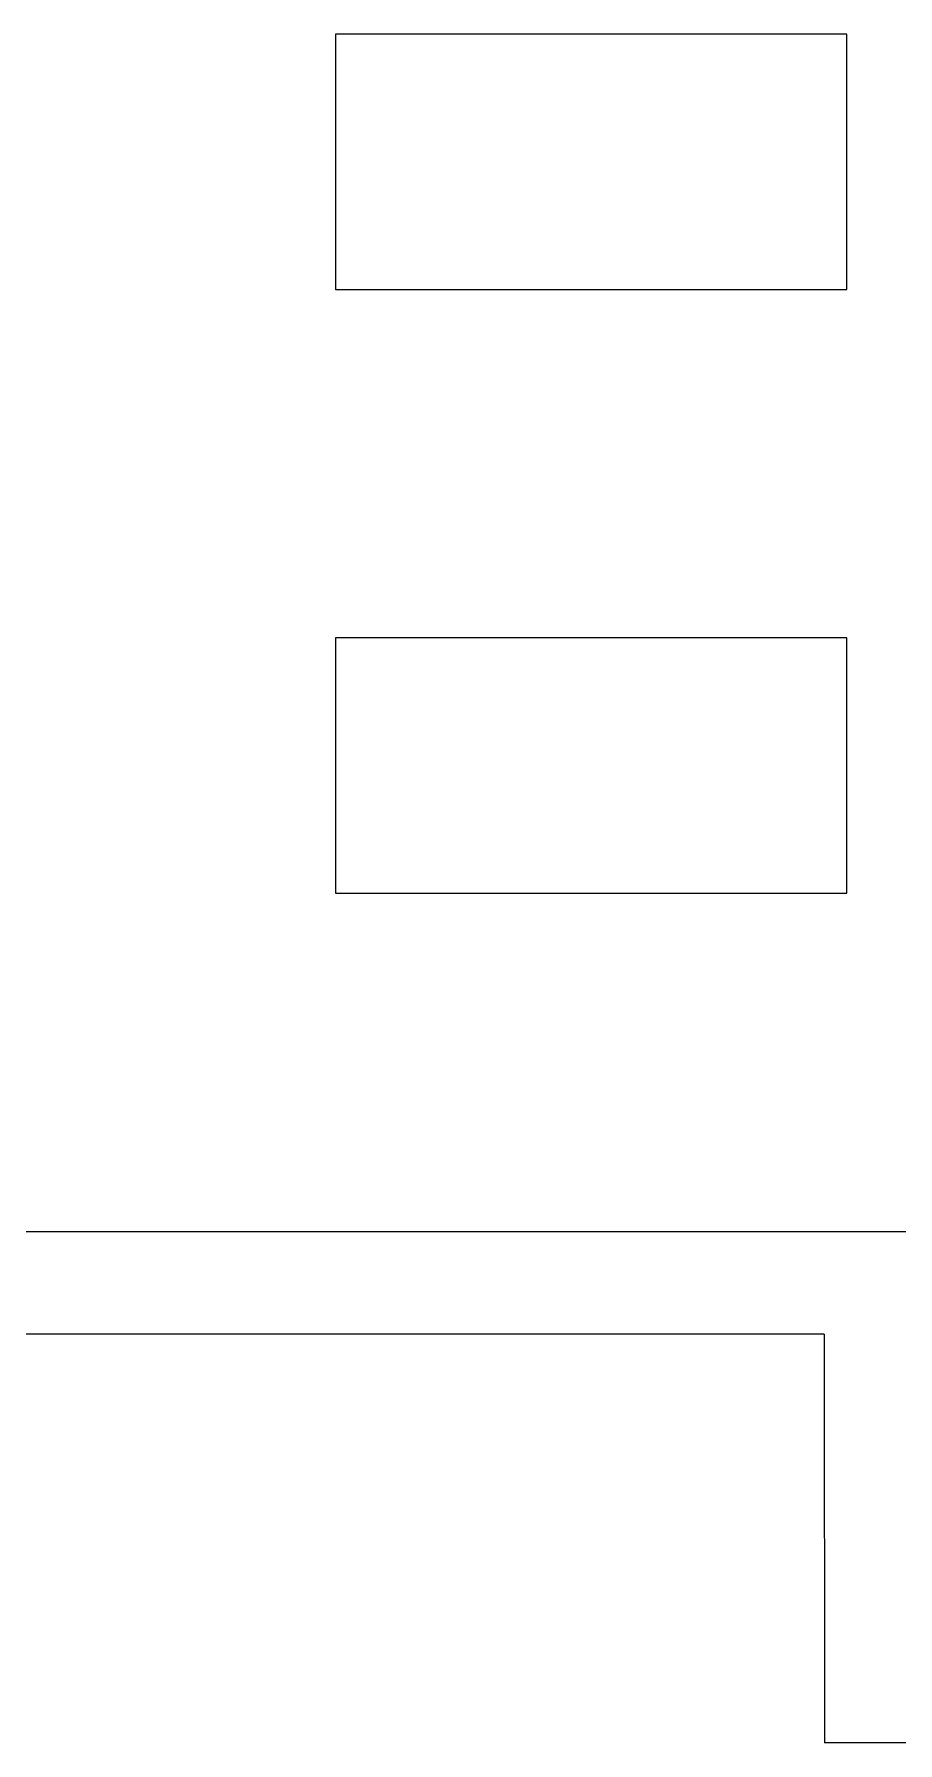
# Model space of a CAD drawing. Extents: x -19 to 297, y 0 to 420.
# Drawn here: x 113.39 to 117.61, y 234.27 to 242.63 of the extents above; entities that cross this region are included whole.
import ezdxf

# ---------------------------------------------------------------- set-up
doc = ezdxf.new("R2010")
doc.units = 0
doc.header["$MEASUREMENT"] = 0
doc.linetypes.add('K5LT_BASIC', pattern=[0])
doc.layers.add('Системный слой', color=7, linetype='Continuous')

# ---------------------------------------------------------------- blocks, each defined once
blk = doc.blocks.new('*U')
at = {"layer": 'Системный слой', "color": 5, "linetype": 'K5LT_BASIC'}
for p, q in [((117.3622, 242.629), (114.8622, 242.629)), ((114.8622, 242.629), (114.8622, 241.379)), ((117.3622, 241.379), (117.3622, 242.629)), ((114.8622, 241.379), (117.3622, 241.379)), ((117.3622, 239.6758), (114.8622, 239.6758)), ((114.8622, 239.6758), (114.8622, 238.4258)), ((117.3622, 238.4258), (117.3622, 239.6758)), ((114.8622, 238.4258), (117.3622, 238.4258))]:
    blk.add_line(p, q, dxfattribs=at)

msp = doc.modelspace()

# ---------------------------------------------------------------- linework, layer by layer
at = {"layer": 'Системный слой', "color": 5, "linetype": 'K5LT_BASIC'}
for p, q in [((123.9163, 236.7688), (108.4167, 236.7688)), ((117.2527, 236.2688), (113.2527, 236.2688)), ((117.2527, 236.2688), (117.2529, 234.2688)), ((126.7467, 234.2688), (117.2529, 234.2688))]:
    msp.add_line(p, q, dxfattribs=at)

# ---------------------------------------------------------------- block references
at = {"layer": 'Системный слой'}
msp.add_blockref('*U', (0, 0), dxfattribs=at)
msp.add_blockref('*U', (0, 0), dxfattribs=at)
msp.add_blockref('*U', (0, 0), dxfattribs=at)
msp.add_blockref('*U', (0, 0), dxfattribs=at)
msp.add_blockref('*U', (0, 0), dxfattribs=at)
msp.add_blockref('*U', (0, 0), dxfattribs=at)
msp.add_blockref('*U', (0, 0), dxfattribs=at)
msp.add_blockref('*U', (0, 0), dxfattribs=at)
msp.add_blockref('*U', (0, 0), dxfattribs=at)
msp.add_blockref('*U', (0, 0), dxfattribs=at)
msp.add_blockref('*U', (0, 0), dxfattribs=at)
msp.add_blockref('*U', (0, 0), dxfattribs=at)
msp.add_blockref('*U', (0, 0), dxfattribs=at)
msp.add_blockref('*U', (0, 0), dxfattribs=at)
msp.add_blockref('*U', (0, 0), dxfattribs=at)
msp.add_blockref('*U', (0, 0), dxfattribs=at)
msp.add_blockref('*U', (0, 0), dxfattribs=at)
msp.add_blockref('*U', (0, 0), dxfattribs=at)
msp.add_blockref('*U', (0, 0), dxfattribs=at)
msp.add_blockref('*U', (0, 0), dxfattribs=at)
msp.add_blockref('*U', (0, 0), dxfattribs=at)
msp.add_blockref('*U', (0, 0), dxfattribs=at)
msp.add_blockref('*U', (0, 0), dxfattribs=at)
msp.add_blockref('*U', (0, 0), dxfattribs=at)
msp.add_blockref('*U', (0, 0), dxfattribs=at)
msp.add_blockref('*U', (0, 0), dxfattribs=at)
msp.add_blockref('*U', (0, 0), dxfattribs=at)
msp.add_blockref('*U', (0, 0), dxfattribs=at)
msp.add_blockref('*U', (0, 0), dxfattribs=at)
msp.add_blockref('*U', (0, 0), dxfattribs=at)
msp.add_blockref('*U', (0, 0), dxfattribs=at)
msp.add_blockref('*U', (0, 0), dxfattribs=at)
msp.add_blockref('*U', (0, 0), dxfattribs=at)
msp.add_blockref('*U', (0, 0), dxfattribs=at)
msp.add_blockref('*U', (0, 0), dxfattribs=at)
msp.add_blockref('*U', (0, 0), dxfattribs=at)
msp.add_blockref('*U', (0, 0), dxfattribs=at)
msp.add_blockref('*U', (0, 0), dxfattribs=at)
msp.add_blockref('*U', (0, 0), dxfattribs=at)
msp.add_blockref('*U', (0, 0), dxfattribs=at)
msp.add_blockref('*U', (0, 0), dxfattribs=at)
msp.add_blockref('*U', (0, 0), dxfattribs=at)
msp.add_blockref('*U', (0, 0), dxfattribs=at)
msp.add_blockref('*U', (0, 0), dxfattribs=at)
msp.add_blockref('*U', (0, 0), dxfattribs=at)
msp.add_blockref('*U', (0, 0), dxfattribs=at)
msp.add_blockref('*U', (0, 0), dxfattribs=at)
msp.add_blockref('*U', (0, 0), dxfattribs=at)
msp.add_blockref('*U', (0, 0), dxfattribs=at)
msp.add_blockref('*U', (0, 0), dxfattribs=at)
msp.add_blockref('*U', (0, 0), dxfattribs=at)
msp.add_blockref('*U', (0, 0), dxfattribs=at)
msp.add_blockref('*U', (0, 0), dxfattribs=at)
msp.add_blockref('*U', (0, 0), dxfattribs=at)
msp.add_blockref('*U', (0, 0), dxfattribs=at)
msp.add_blockref('*U', (0, 0), dxfattribs=at)
msp.add_blockref('*U', (0, 0), dxfattribs=at)
msp.add_blockref('*U', (0, 0), dxfattribs=at)
msp.add_blockref('*U', (0, 0), dxfattribs=at)
msp.add_blockref('*U', (0, 0), dxfattribs=at)
msp.add_blockref('*U', (0, 0), dxfattribs=at)
msp.add_blockref('*U', (0, 0), dxfattribs=at)
msp.add_blockref('*U', (0, 0), dxfattribs=at)
msp.add_blockref('*U', (0, 0), dxfattribs=at)
msp.add_blockref('*U', (0, 0), dxfattribs=at)
msp.add_blockref('*U', (0, 0), dxfattribs=at)
msp.add_blockref('*U', (0, 0), dxfattribs=at)
msp.add_blockref('*U', (0, 0), dxfattribs=at)
msp.add_blockref('*U', (0, 0), dxfattribs=at)
msp.add_blockref('*U', (0, 0), dxfattribs=at)
msp.add_blockref('*U', (0, 0), dxfattribs=at)
msp.add_blockref('*U', (0, 0), dxfattribs=at)
msp.add_blockref('*U', (0, 0), dxfattribs=at)
msp.add_blockref('*U', (0, 0), dxfattribs=at)
msp.add_blockref('*U', (0, 0), dxfattribs=at)
msp.add_blockref('*U', (0, 0), dxfattribs=at)
msp.add_blockref('*U', (0, 0), dxfattribs=at)
msp.add_blockref('*U', (0, 0), dxfattribs=at)
msp.add_blockref('*U', (0, 0), dxfattribs=at)
msp.add_blockref('*U', (0, 0), dxfattribs=at)
msp.add_blockref('*U', (0, 0), dxfattribs=at)
msp.add_blockref('*U', (0, 0), dxfattribs=at)
msp.add_blockref('*U', (0, 0), dxfattribs=at)
msp.add_blockref('*U', (0, 0), dxfattribs=at)
msp.add_blockref('*U', (0, 0), dxfattribs=at)
msp.add_blockref('*U', (0, 0), dxfattribs=at)
msp.add_blockref('*U', (0, 0), dxfattribs=at)
msp.add_blockref('*U', (0, 0), dxfattribs=at)
msp.add_blockref('*U', (0, 0), dxfattribs=at)
msp.add_blockref('*U', (0, 0), dxfattribs=at)
msp.add_blockref('*U', (0, 0), dxfattribs=at)
msp.add_blockref('*U', (0, 0), dxfattribs=at)
msp.add_blockref('*U', (0, 0), dxfattribs=at)
msp.add_blockref('*U', (0, 0), dxfattribs=at)
msp.add_blockref('*U', (0, 0), dxfattribs=at)
msp.add_blockref('*U', (0, 0), dxfattribs=at)
msp.add_blockref('*U', (0, 0), dxfattribs=at)
msp.add_blockref('*U', (0, 0), dxfattribs=at)
msp.add_blockref('*U', (0, 0), dxfattribs=at)
msp.add_blockref('*U', (0, 0), dxfattribs=at)
msp.add_blockref('*U', (0, 0), dxfattribs=at)
msp.add_blockref('*U', (0, 0), dxfattribs=at)
msp.add_blockref('*U', (0, 0), dxfattribs=at)
msp.add_blockref('*U', (0, 0), dxfattribs=at)
msp.add_blockref('*U', (0, 0), dxfattribs=at)
msp.add_blockref('*U', (0, 0), dxfattribs=at)
msp.add_blockref('*U', (0, 0), dxfattribs=at)
msp.add_blockref('*U', (0, 0), dxfattribs=at)
msp.add_blockref('*U', (0, 0), dxfattribs=at)
msp.add_blockref('*U', (0, 0), dxfattribs=at)
msp.add_blockref('*U', (0, 0), dxfattribs=at)
msp.add_blockref('*U', (0, 0), dxfattribs=at)
msp.add_blockref('*U', (0, 0), dxfattribs=at)
msp.add_blockref('*U', (0, 0), dxfattribs=at)
msp.add_blockref('*U', (0, 0), dxfattribs=at)
msp.add_blockref('*U', (0, 0), dxfattribs=at)
msp.add_blockref('*U', (0, 0), dxfattribs=at)
msp.add_blockref('*U', (0, 0), dxfattribs=at)
msp.add_blockref('*U', (0, 0), dxfattribs=at)
msp.add_blockref('*U', (0, 0), dxfattribs=at)
msp.add_blockref('*U', (0, 0), dxfattribs=at)
msp.add_blockref('*U', (0, 0), dxfattribs=at)
msp.add_blockref('*U', (0, 0), dxfattribs=at)
msp.add_blockref('*U', (0, 0), dxfattribs=at)
msp.add_blockref('*U', (0, 0), dxfattribs=at)
msp.add_blockref('*U', (0, 0), dxfattribs=at)
msp.add_blockref('*U', (0, 0), dxfattribs=at)
msp.add_blockref('*U', (0, 0), dxfattribs=at)
msp.add_blockref('*U', (0, 0), dxfattribs=at)
msp.add_blockref('*U', (0, 0), dxfattribs=at)
msp.add_blockref('*U', (0, 0), dxfattribs=at)
msp.add_blockref('*U', (0, 0), dxfattribs=at)
msp.add_blockref('*U', (0, 0), dxfattribs=at)
msp.add_blockref('*U', (0, 0), dxfattribs=at)
msp.add_blockref('*U', (0, 0), dxfattribs=at)
msp.add_blockref('*U', (0, 0), dxfattribs=at)
msp.add_blockref('*U', (0, 0), dxfattribs=at)
msp.add_blockref('*U', (0, 0), dxfattribs=at)
msp.add_blockref('*U', (0, 0), dxfattribs=at)
msp.add_blockref('*U', (0, 0), dxfattribs=at)
msp.add_blockref('*U', (0, 0), dxfattribs=at)
msp.add_blockref('*U', (0, 0), dxfattribs=at)
msp.add_blockref('*U', (0, 0), dxfattribs=at)
msp.add_blockref('*U', (0, 0), dxfattribs=at)
msp.add_blockref('*U', (0, 0), dxfattribs=at)
msp.add_blockref('*U', (0, 0), dxfattribs=at)
msp.add_blockref('*U', (0, 0), dxfattribs=at)
msp.add_blockref('*U', (0, 0), dxfattribs=at)
msp.add_blockref('*U', (0, 0), dxfattribs=at)
msp.add_blockref('*U', (0, 0), dxfattribs=at)
msp.add_blockref('*U', (0, 0), dxfattribs=at)
msp.add_blockref('*U', (0, 0), dxfattribs=at)
msp.add_blockref('*U', (0, 0), dxfattribs=at)
msp.add_blockref('*U', (0, 0), dxfattribs=at)
msp.add_blockref('*U', (0, 0), dxfattribs=at)
msp.add_blockref('*U', (0, 0), dxfattribs=at)
msp.add_blockref('*U', (0, 0), dxfattribs=at)
msp.add_blockref('*U', (0, 0), dxfattribs=at)
msp.add_blockref('*U', (0, 0), dxfattribs=at)
msp.add_blockref('*U', (0, 0), dxfattribs=at)
msp.add_blockref('*U', (0, 0), dxfattribs=at)
msp.add_blockref('*U', (0, 0), dxfattribs=at)
msp.add_blockref('*U', (0, 0), dxfattribs=at)
msp.add_blockref('*U', (0, 0), dxfattribs=at)
msp.add_blockref('*U', (0, 0), dxfattribs=at)
msp.add_blockref('*U', (0, 0), dxfattribs=at)
msp.add_blockref('*U', (0, 0), dxfattribs=at)
msp.add_blockref('*U', (0, 0), dxfattribs=at)
msp.add_blockref('*U', (0, 0), dxfattribs=at)
msp.add_blockref('*U', (0, 0), dxfattribs=at)
msp.add_blockref('*U', (0, 0), dxfattribs=at)
msp.add_blockref('*U', (0, 0), dxfattribs=at)
msp.add_blockref('*U', (0, 0), dxfattribs=at)
msp.add_blockref('*U', (0, 0), dxfattribs=at)
msp.add_blockref('*U', (0, 0), dxfattribs=at)
msp.add_blockref('*U', (0, 0), dxfattribs=at)
msp.add_blockref('*U', (0, 0), dxfattribs=at)
msp.add_blockref('*U', (0, 0), dxfattribs=at)
msp.add_blockref('*U', (0, 0), dxfattribs=at)
msp.add_blockref('*U', (0, 0), dxfattribs=at)
msp.add_blockref('*U', (0, 0), dxfattribs=at)
msp.add_blockref('*U', (0, 0), dxfattribs=at)
msp.add_blockref('*U', (0, 0), dxfattribs=at)
msp.add_blockref('*U', (0, 0), dxfattribs=at)
msp.add_blockref('*U', (0, 0), dxfattribs=at)
msp.add_blockref('*U', (0, 0), dxfattribs=at)
msp.add_blockref('*U', (0, 0), dxfattribs=at)
msp.add_blockref('*U', (0, 0), dxfattribs=at)
msp.add_blockref('*U', (0, 0), dxfattribs=at)
msp.add_blockref('*U', (0, 0), dxfattribs=at)
msp.add_blockref('*U', (0, 0), dxfattribs=at)
msp.add_blockref('*U', (0, 0), dxfattribs=at)
msp.add_blockref('*U', (0, 0), dxfattribs=at)
msp.add_blockref('*U', (0, 0), dxfattribs=at)
msp.add_blockref('*U', (0, 0), dxfattribs=at)
msp.add_blockref('*U', (0, 0), dxfattribs=at)
msp.add_blockref('*U', (0, 0), dxfattribs=at)
msp.add_blockref('*U', (0, 0), dxfattribs=at)
msp.add_blockref('*U', (0, 0), dxfattribs=at)
msp.add_blockref('*U', (0, 0), dxfattribs=at)
msp.add_blockref('*U', (0, 0), dxfattribs=at)
msp.add_blockref('*U', (0, 0), dxfattribs=at)
msp.add_blockref('*U', (0, 0), dxfattribs=at)
msp.add_blockref('*U', (0, 0), dxfattribs=at)
msp.add_blockref('*U', (0, 0), dxfattribs=at)
msp.add_blockref('*U', (0, 0), dxfattribs=at)
msp.add_blockref('*U', (0, 0), dxfattribs=at)
msp.add_blockref('*U', (0, 0), dxfattribs=at)
msp.add_blockref('*U', (0, 0), dxfattribs=at)
msp.add_blockref('*U', (0, 0), dxfattribs=at)
msp.add_blockref('*U', (0, 0), dxfattribs=at)
msp.add_blockref('*U', (0, 0), dxfattribs=at)
msp.add_blockref('*U', (0, 0), dxfattribs=at)
msp.add_blockref('*U', (0, 0), dxfattribs=at)
msp.add_blockref('*U', (0, 0), dxfattribs=at)
msp.add_blockref('*U', (0, 0), dxfattribs=at)
msp.add_blockref('*U', (0, 0), dxfattribs=at)
msp.add_blockref('*U', (0, 0), dxfattribs=at)
msp.add_blockref('*U', (0, 0), dxfattribs=at)
msp.add_blockref('*U', (0, 0), dxfattribs=at)
msp.add_blockref('*U', (0, 0), dxfattribs=at)
msp.add_blockref('*U', (0, 0), dxfattribs=at)
msp.add_blockref('*U', (0, 0), dxfattribs=at)
msp.add_blockref('*U', (0, 0), dxfattribs=at)
msp.add_blockref('*U', (0, 0), dxfattribs=at)
msp.add_blockref('*U', (0, 0), dxfattribs=at)
msp.add_blockref('*U', (0, 0), dxfattribs=at)
msp.add_blockref('*U', (0, 0), dxfattribs=at)
msp.add_blockref('*U', (0, 0), dxfattribs=at)
msp.add_blockref('*U', (0, 0), dxfattribs=at)
msp.add_blockref('*U', (0, 0), dxfattribs=at)
msp.add_blockref('*U', (0, 0), dxfattribs=at)
msp.add_blockref('*U', (0, 0), dxfattribs=at)
msp.add_blockref('*U', (0, 0), dxfattribs=at)
msp.add_blockref('*U', (0, 0), dxfattribs=at)
msp.add_blockref('*U', (0, 0), dxfattribs=at)
msp.add_blockref('*U', (0, 0), dxfattribs=at)
msp.add_blockref('*U', (0, 0), dxfattribs=at)
msp.add_blockref('*U', (0, 0), dxfattribs=at)
msp.add_blockref('*U', (0, 0), dxfattribs=at)
msp.add_blockref('*U', (0, 0), dxfattribs=at)
msp.add_blockref('*U', (0, 0), dxfattribs=at)
msp.add_blockref('*U', (0, 0), dxfattribs=at)
msp.add_blockref('*U', (0, 0), dxfattribs=at)
msp.add_blockref('*U', (0, 0), dxfattribs=at)
msp.add_blockref('*U', (0, 0), dxfattribs=at)
msp.add_blockref('*U', (0, 0), dxfattribs=at)
msp.add_blockref('*U', (0, 0), dxfattribs=at)
msp.add_blockref('*U', (0, 0), dxfattribs=at)
msp.add_blockref('*U', (0, 0), dxfattribs=at)
msp.add_blockref('*U', (0, 0), dxfattribs=at)
msp.add_blockref('*U', (0, 0), dxfattribs=at)
msp.add_blockref('*U', (0, 0), dxfattribs=at)
msp.add_blockref('*U', (0, 0), dxfattribs=at)
msp.add_blockref('*U', (0, 0), dxfattribs=at)
msp.add_blockref('*U', (0, 0), dxfattribs=at)
msp.add_blockref('*U', (0, 0), dxfattribs=at)
msp.add_blockref('*U', (0, 0), dxfattribs=at)
msp.add_blockref('*U', (0, 0), dxfattribs=at)
msp.add_blockref('*U', (0, 0), dxfattribs=at)
msp.add_blockref('*U', (0, 0), dxfattribs=at)
msp.add_blockref('*U', (0, 0), dxfattribs=at)
msp.add_blockref('*U', (0, 0), dxfattribs=at)
msp.add_blockref('*U', (0, 0), dxfattribs=at)
msp.add_blockref('*U', (0, 0), dxfattribs=at)
msp.add_blockref('*U', (0, 0), dxfattribs=at)
msp.add_blockref('*U', (0, 0), dxfattribs=at)
msp.add_blockref('*U', (0, 0), dxfattribs=at)
msp.add_blockref('*U', (0, 0), dxfattribs=at)
msp.add_blockref('*U', (0, 0), dxfattribs=at)
msp.add_blockref('*U', (0, 0), dxfattribs=at)
msp.add_blockref('*U', (0, 0), dxfattribs=at)
msp.add_blockref('*U', (0, 0), dxfattribs=at)
msp.add_blockref('*U', (0, 0), dxfattribs=at)
msp.add_blockref('*U', (0, 0), dxfattribs=at)
msp.add_blockref('*U', (0, 0), dxfattribs=at)
msp.add_blockref('*U', (0, 0), dxfattribs=at)
msp.add_blockref('*U', (0, 0), dxfattribs=at)
msp.add_blockref('*U', (0, 0), dxfattribs=at)
msp.add_blockref('*U', (0, 0), dxfattribs=at)
msp.add_blockref('*U', (0, 0), dxfattribs=at)
msp.add_blockref('*U', (0, 0), dxfattribs=at)
msp.add_blockref('*U', (0, 0), dxfattribs=at)
msp.add_blockref('*U', (0, 0), dxfattribs=at)
msp.add_blockref('*U', (0, 0), dxfattribs=at)
msp.add_blockref('*U', (0, 0), dxfattribs=at)
msp.add_blockref('*U', (0, 0), dxfattribs=at)
msp.add_blockref('*U', (0, 0), dxfattribs=at)
msp.add_blockref('*U', (0, 0), dxfattribs=at)
msp.add_blockref('*U', (0, 0), dxfattribs=at)
msp.add_blockref('*U', (0, 0), dxfattribs=at)
msp.add_blockref('*U', (0, 0), dxfattribs=at)
msp.add_blockref('*U', (0, 0), dxfattribs=at)
msp.add_blockref('*U', (0, 0), dxfattribs=at)
msp.add_blockref('*U', (0, 0), dxfattribs=at)
msp.add_blockref('*U', (0, 0), dxfattribs=at)
msp.add_blockref('*U', (0, 0), dxfattribs=at)
msp.add_blockref('*U', (0, 0), dxfattribs=at)
msp.add_blockref('*U', (0, 0), dxfattribs=at)
msp.add_blockref('*U', (0, 0), dxfattribs=at)
msp.add_blockref('*U', (0, 0), dxfattribs=at)
msp.add_blockref('*U', (0, 0), dxfattribs=at)
msp.add_blockref('*U', (0, 0), dxfattribs=at)
msp.add_blockref('*U', (0, 0), dxfattribs=at)
msp.add_blockref('*U', (0, 0), dxfattribs=at)
msp.add_blockref('*U', (0, 0), dxfattribs=at)
msp.add_blockref('*U', (0, 0), dxfattribs=at)
msp.add_blockref('*U', (0, 0), dxfattribs=at)
msp.add_blockref('*U', (0, 0), dxfattribs=at)
msp.add_blockref('*U', (0, 0), dxfattribs=at)
msp.add_blockref('*U', (0, 0), dxfattribs=at)
msp.add_blockref('*U', (0, 0), dxfattribs=at)
msp.add_blockref('*U', (0, 0), dxfattribs=at)
msp.add_blockref('*U', (0, 0), dxfattribs=at)
msp.add_blockref('*U', (0, 0), dxfattribs=at)
msp.add_blockref('*U', (0, 0), dxfattribs=at)
msp.add_blockref('*U', (0, 0), dxfattribs=at)
msp.add_blockref('*U', (0, 0), dxfattribs=at)
msp.add_blockref('*U', (0, 0), dxfattribs=at)
msp.add_blockref('*U', (0, 0), dxfattribs=at)
msp.add_blockref('*U', (0, 0), dxfattribs=at)
msp.add_blockref('*U', (0, 0), dxfattribs=at)
msp.add_blockref('*U', (0, 0), dxfattribs=at)
msp.add_blockref('*U', (0, 0), dxfattribs=at)
msp.add_blockref('*U', (0, 0), dxfattribs=at)
msp.add_blockref('*U', (0, 0), dxfattribs=at)
msp.add_blockref('*U', (0, 0), dxfattribs=at)
msp.add_blockref('*U', (0, 0), dxfattribs=at)
msp.add_blockref('*U', (0, 0), dxfattribs=at)
msp.add_blockref('*U', (0, 0), dxfattribs=at)
msp.add_blockref('*U', (0, 0), dxfattribs=at)
msp.add_blockref('*U', (0, 0), dxfattribs=at)
msp.add_blockref('*U', (0, 0), dxfattribs=at)
msp.add_blockref('*U', (0, 0), dxfattribs=at)
msp.add_blockref('*U', (0, 0), dxfattribs=at)
msp.add_blockref('*U', (0, 0), dxfattribs=at)
msp.add_blockref('*U', (0, 0), dxfattribs=at)
msp.add_blockref('*U', (0, 0), dxfattribs=at)
msp.add_blockref('*U', (0, 0), dxfattribs=at)
msp.add_blockref('*U', (0, 0), dxfattribs=at)
msp.add_blockref('*U', (0, 0), dxfattribs=at)
msp.add_blockref('*U', (0, 0), dxfattribs=at)
msp.add_blockref('*U', (0, 0), dxfattribs=at)
msp.add_blockref('*U', (0, 0), dxfattribs=at)
msp.add_blockref('*U', (0, 0), dxfattribs=at)
msp.add_blockref('*U', (0, 0), dxfattribs=at)
msp.add_blockref('*U', (0, 0), dxfattribs=at)
msp.add_blockref('*U', (0, 0), dxfattribs=at)
msp.add_blockref('*U', (0, 0), dxfattribs=at)
msp.add_blockref('*U', (0, 0), dxfattribs=at)
msp.add_blockref('*U', (0, 0), dxfattribs=at)
msp.add_blockref('*U', (0, 0), dxfattribs=at)
msp.add_blockref('*U', (0, 0), dxfattribs=at)
msp.add_blockref('*U', (0, 0), dxfattribs=at)
msp.add_blockref('*U', (0, 0), dxfattribs=at)
msp.add_blockref('*U', (0, 0), dxfattribs=at)
msp.add_blockref('*U', (0, 0), dxfattribs=at)
msp.add_blockref('*U', (0, 0), dxfattribs=at)
msp.add_blockref('*U', (0, 0), dxfattribs=at)
msp.add_blockref('*U', (0, 0), dxfattribs=at)
msp.add_blockref('*U', (0, 0), dxfattribs=at)
msp.add_blockref('*U', (0, 0), dxfattribs=at)
msp.add_blockref('*U', (0, 0), dxfattribs=at)
msp.add_blockref('*U', (0, 0), dxfattribs=at)
msp.add_blockref('*U', (0, 0), dxfattribs=at)
msp.add_blockref('*U', (0, 0), dxfattribs=at)
msp.add_blockref('*U', (0, 0), dxfattribs=at)
msp.add_blockref('*U', (0, 0), dxfattribs=at)
msp.add_blockref('*U', (0, 0), dxfattribs=at)
msp.add_blockref('*U', (0, 0), dxfattribs=at)
msp.add_blockref('*U', (0, 0), dxfattribs=at)
msp.add_blockref('*U', (0, 0), dxfattribs=at)
msp.add_blockref('*U', (0, 0), dxfattribs=at)
msp.add_blockref('*U', (0, 0), dxfattribs=at)
msp.add_blockref('*U', (0, 0), dxfattribs=at)
msp.add_blockref('*U', (0, 0), dxfattribs=at)
msp.add_blockref('*U', (0, 0), dxfattribs=at)
msp.add_blockref('*U', (0, 0), dxfattribs=at)
msp.add_blockref('*U', (0, 0), dxfattribs=at)
msp.add_blockref('*U', (0, 0), dxfattribs=at)
msp.add_blockref('*U', (0, 0), dxfattribs=at)
msp.add_blockref('*U', (0, 0), dxfattribs=at)
msp.add_blockref('*U', (0, 0), dxfattribs=at)
msp.add_blockref('*U', (0, 0), dxfattribs=at)
msp.add_blockref('*U', (0, 0), dxfattribs=at)
msp.add_blockref('*U', (0, 0), dxfattribs=at)
msp.add_blockref('*U', (0, 0), dxfattribs=at)
msp.add_blockref('*U', (0, 0), dxfattribs=at)
msp.add_blockref('*U', (0, 0), dxfattribs=at)
msp.add_blockref('*U', (0, 0), dxfattribs=at)
msp.add_blockref('*U', (0, 0), dxfattribs=at)
msp.add_blockref('*U', (0, 0), dxfattribs=at)
msp.add_blockref('*U', (0, 0), dxfattribs=at)
msp.add_blockref('*U', (0, 0), dxfattribs=at)
msp.add_blockref('*U', (0, 0), dxfattribs=at)
msp.add_blockref('*U', (0, 0), dxfattribs=at)
msp.add_blockref('*U', (0, 0), dxfattribs=at)
msp.add_blockref('*U', (0, 0), dxfattribs=at)
msp.add_blockref('*U', (0, 0), dxfattribs=at)
msp.add_blockref('*U', (0, 0), dxfattribs=at)
msp.add_blockref('*U', (0, 0), dxfattribs=at)
msp.add_blockref('*U', (0, 0), dxfattribs=at)
msp.add_blockref('*U', (0, 0), dxfattribs=at)
msp.add_blockref('*U', (0, 0), dxfattribs=at)
msp.add_blockref('*U', (0, 0), dxfattribs=at)
msp.add_blockref('*U', (0, 0), dxfattribs=at)
msp.add_blockref('*U', (0, 0), dxfattribs=at)
msp.add_blockref('*U', (0, 0), dxfattribs=at)
msp.add_blockref('*U', (0, 0), dxfattribs=at)
msp.add_blockref('*U', (0, 0), dxfattribs=at)
msp.add_blockref('*U', (0, 0), dxfattribs=at)
msp.add_blockref('*U', (0, 0), dxfattribs=at)
msp.add_blockref('*U', (0, 0), dxfattribs=at)
msp.add_blockref('*U', (0, 0), dxfattribs=at)
msp.add_blockref('*U', (0, 0), dxfattribs=at)
msp.add_blockref('*U', (0, 0), dxfattribs=at)
msp.add_blockref('*U', (0, 0), dxfattribs=at)
msp.add_blockref('*U', (0, 0), dxfattribs=at)
msp.add_blockref('*U', (0, 0), dxfattribs=at)
msp.add_blockref('*U', (0, 0), dxfattribs=at)
msp.add_blockref('*U', (0, 0), dxfattribs=at)
msp.add_blockref('*U', (0, 0), dxfattribs=at)
msp.add_blockref('*U', (0, 0), dxfattribs=at)
msp.add_blockref('*U', (0, 0), dxfattribs=at)
msp.add_blockref('*U', (0, 0), dxfattribs=at)
msp.add_blockref('*U', (0, 0), dxfattribs=at)
msp.add_blockref('*U', (0, 0), dxfattribs=at)
msp.add_blockref('*U', (0, 0), dxfattribs=at)
msp.add_blockref('*U', (0, 0), dxfattribs=at)
msp.add_blockref('*U', (0, 0), dxfattribs=at)
msp.add_blockref('*U', (0, 0), dxfattribs=at)
msp.add_blockref('*U', (0, 0), dxfattribs=at)
msp.add_blockref('*U', (0, 0), dxfattribs=at)
msp.add_blockref('*U', (0, 0), dxfattribs=at)
msp.add_blockref('*U', (0, 0), dxfattribs=at)
msp.add_blockref('*U', (0, 0), dxfattribs=at)
msp.add_blockref('*U', (0, 0), dxfattribs=at)
msp.add_blockref('*U', (0, 0), dxfattribs=at)
msp.add_blockref('*U', (0, 0), dxfattribs=at)
msp.add_blockref('*U', (0, 0), dxfattribs=at)
msp.add_blockref('*U', (0, 0), dxfattribs=at)
msp.add_blockref('*U', (0, 0), dxfattribs=at)
msp.add_blockref('*U', (0, 0), dxfattribs=at)
msp.add_blockref('*U', (0, 0), dxfattribs=at)
msp.add_blockref('*U', (0, 0), dxfattribs=at)
msp.add_blockref('*U', (0, 0), dxfattribs=at)
msp.add_blockref('*U', (0, 0), dxfattribs=at)
msp.add_blockref('*U', (0, 0), dxfattribs=at)
msp.add_blockref('*U', (0, 0), dxfattribs=at)
msp.add_blockref('*U', (0, 0), dxfattribs=at)

doc.saveas('drawing.dxf')
